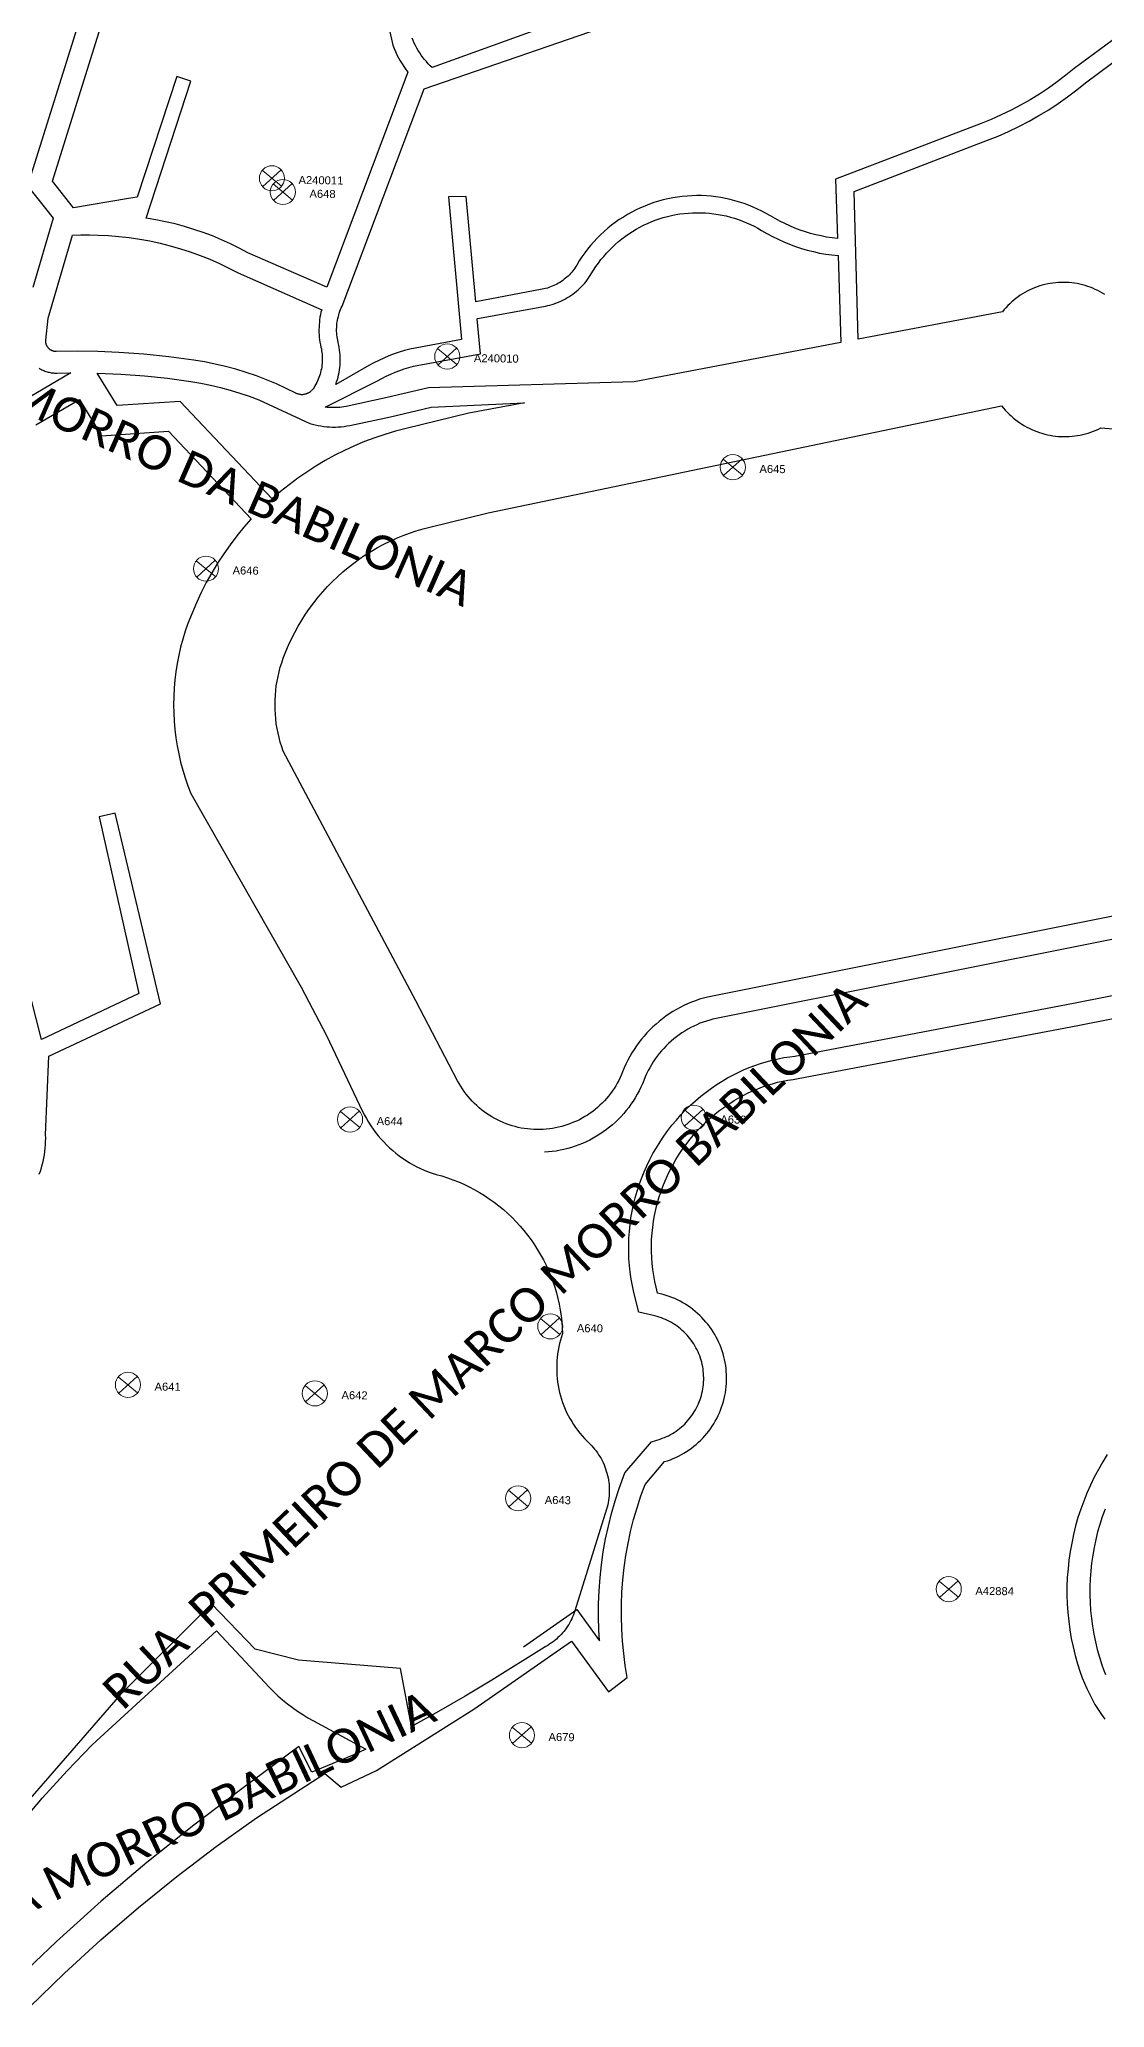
# Model space of a CAD drawing. Header units: millimetres. Extents: x 676447 to 689606, y 7455628 to 7463967.
# Drawn here: x 687557.6 to 687650.9, y 7459641.4 to 7459813.6 of the extents above; entities that cross this region are included whole.
import ezdxf

# ---------------------------------------------------------------- set-up
doc = ezdxf.new("R2010")
doc.units = ezdxf.units.MM
doc.header["$LTSCALE"] = 0.1
doc.header["$MEASUREMENT"] = 0
doc.linetypes.add('PHANTOM2', pattern=[1.25, 0.625, -0.125, 0.125, -0.125, 0.125, -0.125])
doc.layers.add('10.4-Postes', color=1, linetype='Continuous', lineweight=0)
for name, color, linetype in [('LEGENDAS_INFRAESTRUTURAS', 7, 'Continuous'), ('MUB_MEIOFIO', 7, 'Continuous'), ('MUB_QUADRAS', 7, 'Continuous'), ('MUB_SEGMENTO', 7, 'Continuous'), ('NOS_DE_INFRAESTRUTURA', 7, 'Continuous')]:
    doc.layers.add(name, color=color, linetype=linetype)
doc.styles.add('Legend', font='calibri.ttf')
doc.styles.get("Standard").update_dxf_attribs({"font": 'arial.ttf'})

# ---------------------------------------------------------------- blocks, each defined once
blk = doc.blocks.new('PTPT')
at = {"layer": '10.4-Postes', "color": 1, "linetype": 'PHANTOM2'}
for points in [[(-0.0000079, 0.0000104), (0.0000075, -0.000002)], [(0.000007, 0.0000109), (-0.0000074, -0.0000025)]]:
    blk.add_lwpolyline(points, dxfattribs=at)
at = {"layer": '10.4-Postes', "color": 1}
blk.add_circle((-0.0000002, 0.0000042), 0.00000987, dxfattribs=at)

msp = doc.modelspace()

# ---------------------------------------------------------------- linework, layer by layer
at = {"layer": 'MUB_MEIOFIO', "linetype": 'Continuous'}
for points in [[(687670.04, 7459738.54), (687616.55, 7459727.86), (687616.29, 7459727.79), (687616.01, 7459727.7), (687615.72, 7459727.6), (687615.44, 7459727.5), (687615.17, 7459727.38), (687614.9, 7459727.25), (687614.63, 7459727.12), (687614.37, 7459726.98), (687614.11, 7459726.82), (687613.86, 7459726.66), (687613.61, 7459726.49), (687613.37, 7459726.32), (687613.14, 7459726.13), (687612.91, 7459725.94), (687612.69, 7459725.73), (687612.48, 7459725.53), (687612.27, 7459725.31), (687612.07, 7459725.09), (687611.88, 7459724.86), (687611.7, 7459724.62), (687611.52, 7459724.38), (687611.35, 7459724.13), (687611.2, 7459723.88), (687611.05, 7459723.62), (687610.91, 7459723.36), (687610.77, 7459723.09), (687610.65, 7459722.82), (687610.53, 7459722.51), (687610.52, 7459722.51), (687610.41, 7459722.22), (687610.27, 7459721.91), (687610.11, 7459721.6), (687609.95, 7459721.29), (687609.78, 7459720.99), (687609.59, 7459720.7), (687609.4, 7459720.42), (687609.2, 7459720.14), (687608.98, 7459719.87), (687608.76, 7459719.61), (687608.53, 7459719.35), (687608.29, 7459719.1), (687608.04, 7459718.86), (687607.78, 7459718.63), (687607.52, 7459718.41), (687607.25, 7459718.2), (687606.97, 7459718), (687606.68, 7459717.81), (687606.39, 7459717.62), (687606.09, 7459717.45), (687605.79, 7459717.29), (687605.48, 7459717.14), (687605.16, 7459717), (687604.84, 7459716.87), (687604.52, 7459716.75), (687604.19, 7459716.64), (687603.86, 7459716.55), (687603.53, 7459716.46), (687603.19, 7459716.39), (687602.85, 7459716.33), (687602.51, 7459716.28), (687602.17, 7459716.25), (687601.82, 7459716.22)], [(687599.99, 7459672.97), (687604.66, 7459676.23), (687606.65, 7459673.48), (687606.59, 7459674.44), (687606.56, 7459675.58), (687606.56, 7459676.73), (687606.61, 7459677.87), (687606.69, 7459679.01), (687606.81, 7459680.14), (687606.98, 7459681.27), (687607.18, 7459682.4), (687607.42, 7459683.52), (687607.7, 7459684.62), (687608.02, 7459685.72), (687608.37, 7459686.81), (687608.87, 7459688.19), (687611.2, 7459690.89), (687611.95, 7459691.13), (687612.14, 7459691.2), (687612.32, 7459691.27), (687612.5, 7459691.35), (687612.67, 7459691.43), (687612.85, 7459691.52), (687613.02, 7459691.62), (687613.18, 7459691.72), (687613.35, 7459691.83), (687613.5, 7459691.95), (687613.66, 7459692.06), (687613.81, 7459692.19), (687613.96, 7459692.32), (687614.1, 7459692.45), (687614.23, 7459692.59), (687614.36, 7459692.74), (687614.49, 7459692.89), (687614.61, 7459693.04), (687614.73, 7459693.2), (687614.84, 7459693.36), (687614.94, 7459693.52), (687615.04, 7459693.69), (687615.14, 7459693.86), (687615.22, 7459694.04), (687615.3, 7459694.21), (687615.38, 7459694.39), (687615.45, 7459694.58), (687615.51, 7459694.76), (687615.56, 7459694.95), (687615.61, 7459695.14), (687615.65, 7459695.33), (687615.69, 7459695.52), (687615.72, 7459695.71), (687615.74, 7459695.91), (687615.76, 7459696.1), (687615.77, 7459696.3), (687615.77, 7459696.49), (687615.76, 7459696.69), (687615.75, 7459696.88), (687615.73, 7459697.08), (687615.71, 7459697.27), (687615.68, 7459697.46), (687615.64, 7459697.66), (687615.59, 7459697.85), (687615.54, 7459698.03), (687615.48, 7459698.22), (687615.42, 7459698.4), (687615.35, 7459698.59), (687615.27, 7459698.76), (687615.18, 7459698.94), (687615.09, 7459699.11), (687615, 7459699.28), (687614.9, 7459699.45), (687614.79, 7459699.61), (687614.68, 7459699.77), (687614.56, 7459699.93), (687614.44, 7459700.08), (687614.31, 7459700.23), (687614.17, 7459700.37), (687614.03, 7459700.51), (687613.89, 7459700.64), (687613.74, 7459700.77), (687613.59, 7459700.89), (687613.43, 7459701.01), (687613.27, 7459701.12), (687613.11, 7459701.22), (687612.94, 7459701.32), (687612.77, 7459701.42), (687612.6, 7459701.5), (687612.42, 7459701.59), (687612.24, 7459701.66), (687612.06, 7459701.73), (687611.87, 7459701.79), (687611.69, 7459701.85), (687611.5, 7459701.9), (687610.08, 7459702.23), (687609.64, 7459703.96), (687609.52, 7459704.54), (687609.41, 7459705.13), (687609.33, 7459705.72), (687609.26, 7459706.32), (687609.22, 7459706.91), (687609.2, 7459707.51), (687609.2, 7459708.11), (687609.22, 7459708.7), (687609.26, 7459709.3), (687609.32, 7459709.89), (687609.4, 7459710.49), (687609.5, 7459711.07), (687609.63, 7459711.66), (687609.77, 7459712.24), (687609.93, 7459712.81), (687610.12, 7459713.38), (687610.32, 7459713.94), (687610.54, 7459714.5), (687610.78, 7459715.04), (687611.04, 7459715.58), (687611.32, 7459716.11), (687611.62, 7459716.62), (687611.94, 7459717.13), (687612.27, 7459717.63), (687612.62, 7459718.11), (687612.99, 7459718.58), (687613.37, 7459719.04), (687613.77, 7459719.49), (687614.18, 7459719.92), (687614.61, 7459720.33), (687615.05, 7459720.73), (687615.51, 7459721.12), (687615.98, 7459721.49), (687616.46, 7459721.84), (687616.95, 7459722.17), (687617.39, 7459722.45), (687617.84, 7459722.72), (687618.31, 7459722.97), (687618.78, 7459723.21), (687619.26, 7459723.43), (687619.74, 7459723.63), (687620.24, 7459723.82), (687620.74, 7459723.99), (687621.24, 7459724.14), (687621.75, 7459724.28), (687622.27, 7459724.4), (687622.78, 7459724.5), (687623.3, 7459724.58), (687623.73, 7459724.64), (687648.12, 7459729.26), (687680.82, 7459735.73)], [(687650.89, 7459684.99), (687650.65, 7459684.33), (687650.44, 7459683.67), (687650.24, 7459683.01), (687650.08, 7459682.34), (687649.93, 7459681.66), (687649.81, 7459680.97), (687649.71, 7459680.29), (687649.64, 7459679.6), (687649.59, 7459678.91), (687649.56, 7459678.21), (687649.56, 7459677.52), (687649.58, 7459676.83), (687649.63, 7459676.13), (687649.7, 7459675.44), (687649.79, 7459674.76), (687649.91, 7459674.07), (687650.05, 7459673.39), (687650.21, 7459672.72), (687650.4, 7459672.05), (687650.61, 7459671.39), (687650.76, 7459670.97), (687650.93, 7459670.55)]]:
    msp.add_lwpolyline(points, dxfattribs=at)
at = {"layer": 'MUB_QUADRAS', "linetype": 'Continuous'}
for points in [[(687617.56, 7459820.36), (687592, 7459811.1), (687591.83, 7459811.26), (687591.66, 7459811.44), (687591.49, 7459811.62), (687591.34, 7459811.8), (687591.19, 7459811.99), (687591.04, 7459812.19), (687590.91, 7459812.39), (687590.78, 7459812.6), (687590.65, 7459812.81), (687590.54, 7459813.02), (687590.43, 7459813.24), (687590.33, 7459813.46), (687590.24, 7459813.68)], [(687652.61, 7459814.3), (687648.2, 7459811.03), (687647.46, 7459810.43), (687646.71, 7459809.85), (687645.93, 7459809.3), (687645.14, 7459808.78), (687644.33, 7459808.28), (687643.5, 7459807.81), (687642.66, 7459807.37), (687641.8, 7459806.96), (687640.93, 7459806.57), (687640.05, 7459806.22), (687627.3, 7459801.35), (687627.47, 7459796.15), (687627, 7459796.21), (687626.52, 7459796.28), (687626.05, 7459796.37), (687625.58, 7459796.48), (687625.12, 7459796.6), (687624.66, 7459796.74), (687624.2, 7459796.89), (687623.75, 7459797.06), (687623.31, 7459797.25), (687622.87, 7459797.45), (687622.44, 7459797.66), (687622.01, 7459797.89), (687621.6, 7459798.13), (687621.23, 7459798.34), (687620.86, 7459798.54), (687620.48, 7459798.73), (687620.1, 7459798.9), (687619.7, 7459799.06), (687619.31, 7459799.21), (687618.91, 7459799.34), (687618.5, 7459799.46), (687618.09, 7459799.57), (687617.68, 7459799.66), (687617.26, 7459799.73), (687616.84, 7459799.8), (687616.42, 7459799.84), (687616, 7459799.88), (687615.58, 7459799.9), (687615.15, 7459799.9), (687614.73, 7459799.89), (687614.31, 7459799.86), (687613.89, 7459799.82), (687613.47, 7459799.77), (687613.05, 7459799.7), (687612.64, 7459799.62), (687612.22, 7459799.52), (687611.82, 7459799.41), (687611.41, 7459799.29), (687611.01, 7459799.15), (687610.62, 7459798.99), (687610.23, 7459798.83), (687609.85, 7459798.65), (687609.47, 7459798.46), (687609.1, 7459798.25), (687608.74, 7459798.03), (687608.38, 7459797.8), (687608.03, 7459797.56), (687607.7, 7459797.31), (687607.37, 7459797.04), (687607.05, 7459796.76), (687606.74, 7459796.48), (687606.44, 7459796.18), (687606.15, 7459795.87), (687605.87, 7459795.55), (687605.6, 7459795.22), (687605.35, 7459794.89), (687605.1, 7459794.54), (687604.87, 7459794.19), (687604.65, 7459793.83), (687604.57, 7459793.7), (687604.49, 7459793.57), (687604.4, 7459793.45), (687604.31, 7459793.32), (687604.21, 7459793.21), (687604.11, 7459793.09), (687604.01, 7459792.98), (687603.9, 7459792.87), (687603.79, 7459792.77), (687603.67, 7459792.67), (687603.55, 7459792.58), (687603.43, 7459792.48), (687603.31, 7459792.4), (687603.18, 7459792.31), (687603.05, 7459792.23), (687602.92, 7459792.16), (687602.78, 7459792.09), (687602.65, 7459792.03), (687602.51, 7459791.97), (687602.37, 7459791.91), (687602.22, 7459791.86), (687602.08, 7459791.81), (687601.93, 7459791.77), (687601.78, 7459791.74), (687601.63, 7459791.71), (687595.82, 7459790.62), (687594.97, 7459799.83), (687593.42, 7459799.8), (687594.58, 7459787.31), (687590.05, 7459786.48), (687589.58, 7459786.35), (687589.12, 7459786.21), (687588.66, 7459786.05), (687588.21, 7459785.88), (687587.76, 7459785.69), (687587.32, 7459785.49), (687586.89, 7459785.27), (687586.47, 7459785.04), (687583.56, 7459783.39), (687583.63, 7459783.6), (687583.7, 7459783.81), (687583.76, 7459784.02), (687583.81, 7459784.23), (687583.85, 7459784.44), (687583.89, 7459784.66), (687583.91, 7459784.87), (687583.94, 7459785.09), (687583.95, 7459785.31), (687583.96, 7459785.52), (687583.95, 7459785.74), (687583.94, 7459785.96), (687583.93, 7459786.18), (687583.9, 7459786.39), (687583.87, 7459786.61), (687583.83, 7459786.82), (687583.78, 7459787.04), (687583.73, 7459787.25), (687583.7, 7459787.41), (687583.68, 7459787.56), (687583.66, 7459787.72), (687583.65, 7459787.88), (687583.64, 7459788.04), (687583.64, 7459788.21), (687583.65, 7459788.37), (687583.66, 7459788.53), (687583.67, 7459788.69), (687583.69, 7459788.85), (687583.72, 7459789), (687583.75, 7459789.16), (687583.79, 7459789.32), (687583.83, 7459789.47), (687583.87, 7459789.63), (687583.92, 7459789.78), (687583.98, 7459789.93), (687584.04, 7459790.08), (687584.11, 7459790.22), (687591.31, 7459809.25), (687620.21, 7459819.21)], [(687561.82, 7459817.52), (687556.58, 7459800.75), (687558.82, 7459797.93), (687557.04, 7459791.87)], [(687587.97, 7459815.67), (687588.55, 7459813.06), (687588.66, 7459812.78), (687588.78, 7459812.5), (687588.91, 7459812.23), (687589.05, 7459811.96), (687589.2, 7459811.7), (687589.36, 7459811.44), (687589.53, 7459811.19), (687589.7, 7459810.94), (687589.88, 7459810.7), (687582.78, 7459791.89), (687575.88, 7459794.9), (687575.12, 7459795.3), (687574.35, 7459795.68), (687573.57, 7459796.04), (687572.77, 7459796.37), (687571.97, 7459796.67), (687571.15, 7459796.95), (687570.33, 7459797.2), (687569.5, 7459797.42), (687568.66, 7459797.62), (687567.82, 7459797.79), (687566.97, 7459797.93), (687570.89, 7459809.91), (687569.66, 7459810.32), (687566.17, 7459799.76), (687565.43, 7459799.66), (687560.61, 7459798.83), (687558.76, 7459801.16), (687563.69, 7459816.94)], [(687629.29, 7459787.34), (687628.92, 7459800.27), (687640.61, 7459804.74), (687641.54, 7459805.11), (687642.45, 7459805.52), (687643.35, 7459805.95), (687644.24, 7459806.41), (687645.11, 7459806.9), (687645.96, 7459807.42), (687646.8, 7459807.97), (687647.61, 7459808.55), (687648.41, 7459809.15), (687649.18, 7459809.78), (687652.59, 7459812.31), (687655.94, 7459809.69), (687658.12, 7459808.24), (687661.92, 7459813.06), (687663.08, 7459814.56)], [(687595.96, 7459789.14), (687601.91, 7459790.24), (687602.11, 7459790.28), (687602.3, 7459790.33), (687602.5, 7459790.39), (687602.69, 7459790.45), (687602.88, 7459790.51), (687603.07, 7459790.59), (687603.26, 7459790.67), (687603.44, 7459790.75), (687603.62, 7459790.85), (687603.8, 7459790.95), (687603.97, 7459791.05), (687604.14, 7459791.16), (687604.31, 7459791.28), (687604.47, 7459791.4), (687604.63, 7459791.53), (687604.78, 7459791.66), (687604.93, 7459791.8), (687605.08, 7459791.94), (687605.21, 7459792.09), (687605.35, 7459792.25), (687605.48, 7459792.4), (687605.6, 7459792.56), (687605.72, 7459792.73), (687605.83, 7459792.9), (687605.93, 7459793.07), (687606.13, 7459793.39), (687606.33, 7459793.7), (687606.55, 7459794), (687606.77, 7459794.3), (687607.01, 7459794.59), (687607.25, 7459794.87), (687607.51, 7459795.14), (687607.77, 7459795.4), (687608.04, 7459795.65), (687608.32, 7459795.9), (687608.61, 7459796.13), (687608.91, 7459796.35), (687609.21, 7459796.57), (687609.53, 7459796.77), (687609.84, 7459796.96), (687610.17, 7459797.14), (687610.5, 7459797.31), (687610.84, 7459797.47), (687611.18, 7459797.61), (687611.53, 7459797.75), (687611.88, 7459797.87), (687612.23, 7459797.98), (687612.59, 7459798.08), (687612.95, 7459798.16), (687613.32, 7459798.24), (687613.68, 7459798.3), (687614.05, 7459798.34), (687614.42, 7459798.38), (687614.79, 7459798.4), (687615.17, 7459798.41), (687615.54, 7459798.41), (687615.91, 7459798.39), (687616.28, 7459798.36), (687616.65, 7459798.32), (687617.02, 7459798.26), (687617.38, 7459798.2), (687617.74, 7459798.12), (687618.1, 7459798.02), (687618.46, 7459797.92), (687618.81, 7459797.8), (687619.16, 7459797.67), (687619.51, 7459797.53), (687619.85, 7459797.38), (687620.18, 7459797.22), (687620.51, 7459797.04), (687620.83, 7459796.85), (687621.3, 7459796.58), (687621.78, 7459796.32), (687622.27, 7459796.08), (687622.77, 7459795.85), (687623.28, 7459795.65), (687623.79, 7459795.46), (687624.31, 7459795.29), (687624.83, 7459795.13), (687625.36, 7459795), (687625.9, 7459794.88), (687626.44, 7459794.79), (687626.98, 7459794.71), (687627.52, 7459794.65), (687627.77, 7459787.05), (687609.67, 7459783.61), (687591.67, 7459783.09), (687588.07, 7459782.23), (687584.46, 7459781.46), (687584.28, 7459781.43), (687584.1, 7459781.4), (687583.92, 7459781.38), (687583.73, 7459781.37), (687583.55, 7459781.36), (687583.37, 7459781.36), (687583.19, 7459781.36), (687583.01, 7459781.37), (687582.82, 7459781.38), (687582.64, 7459781.41), (687587.22, 7459783.7), (687587.6, 7459783.91), (687587.98, 7459784.1), (687588.37, 7459784.28), (687588.76, 7459784.45), (687589.16, 7459784.6), (687589.56, 7459784.74), (687589.97, 7459784.87), (687590.38, 7459784.98), (687596.23, 7459786.05), (687595.95, 7459789.13), (687595.96, 7459789.14)], [(687582.33, 7459789.91), (687582.27, 7459789.7), (687582.22, 7459789.48), (687582.18, 7459789.27), (687582.15, 7459789.05), (687582.13, 7459788.83), (687582.11, 7459788.61), (687582.1, 7459788.39), (687582.09, 7459788.17), (687582.09, 7459787.95), (687582.1, 7459787.73), (687582.12, 7459787.51), (687582.15, 7459787.29), (687582.18, 7459787.07), (687582.22, 7459786.86), (687582.26, 7459786.64), (687582.3, 7459786.49), (687582.32, 7459786.33), (687582.35, 7459786.17), (687582.36, 7459786.02), (687582.38, 7459785.86), (687582.38, 7459785.7), (687582.38, 7459785.54), (687582.38, 7459785.38), (687582.37, 7459785.22), (687582.35, 7459785.06), (687582.33, 7459784.91), (687582.3, 7459784.75), (687582.27, 7459784.59), (687582.23, 7459784.44), (687582.19, 7459784.29), (687582.14, 7459784.13), (687582.09, 7459783.98), (687582.03, 7459783.84), (687581.96, 7459783.69), (687581.9, 7459783.55), (687581.82, 7459783.41), (687581.74, 7459783.27), (687581.66, 7459783.13), (687581.57, 7459783), (687581.55, 7459782.97), (687581.52, 7459782.93), (687581.5, 7459782.9), (687581.47, 7459782.87), (687581.44, 7459782.84), (687581.42, 7459782.82), (687581.39, 7459782.79), (687581.36, 7459782.76), (687581.32, 7459782.74), (687581.29, 7459782.71), (687581.26, 7459782.69), (687581.22, 7459782.67), (687581.19, 7459782.65), (687581.15, 7459782.63), (687581.12, 7459782.61), (687581.08, 7459782.59), (687581.04, 7459782.58), (687581.01, 7459782.56), (687580.97, 7459782.55), (687580.93, 7459782.54), (687580.89, 7459782.53), (687580.85, 7459782.52), (687580.81, 7459782.51), (687580.77, 7459782.5), (687580.73, 7459782.5), (687580.69, 7459782.49), (687580.65, 7459782.49), (687580.61, 7459782.49), (687580.57, 7459782.49), (687580.53, 7459782.49), (687580.49, 7459782.5), (687580.45, 7459782.5), (687580.41, 7459782.51), (687580.37, 7459782.52), (687580.33, 7459782.52), (687580.29, 7459782.53), (687580.25, 7459782.55), (687580.21, 7459782.56), (687580.18, 7459782.57), (687580.14, 7459782.59), (687580.1, 7459782.6), (687580.07, 7459782.62), (687579.22, 7459783.04), (687578.37, 7459783.43), (687577.5, 7459783.8), (687576.62, 7459784.13), (687575.73, 7459784.44), (687574.83, 7459784.71), (687573.92, 7459784.96), (687573, 7459785.17), (687572.08, 7459785.36), (687571.15, 7459785.51), (687568.96, 7459785.8), (687566.77, 7459786.03), (687564.57, 7459786.18), (687562.75, 7459786.26), (687560.92, 7459786.29), (687559.1, 7459786.27), (687559.07, 7459786.27), (687559.04, 7459786.27), (687559.01, 7459786.27), (687558.98, 7459786.27), (687558.95, 7459786.28), (687558.92, 7459786.28), (687558.89, 7459786.29), (687558.86, 7459786.29), (687558.83, 7459786.3), (687558.8, 7459786.31), (687558.77, 7459786.32), (687558.74, 7459786.33), (687558.71, 7459786.35), (687558.68, 7459786.36), (687558.65, 7459786.37), (687558.63, 7459786.39), (687558.6, 7459786.4), (687558.58, 7459786.42), (687558.55, 7459786.44), (687558.53, 7459786.46), (687558.5, 7459786.48), (687558.48, 7459786.5), (687558.46, 7459786.52), (687558.44, 7459786.54), (687558.41, 7459786.56), (687558.39, 7459786.59), (687558.38, 7459786.61), (687558.36, 7459786.64), (687558.34, 7459786.66), (687558.32, 7459786.69), (687558.31, 7459786.71), (687558.29, 7459786.74), (687558.28, 7459786.77), (687558.27, 7459786.8), (687558.25, 7459786.83), (687558.24, 7459786.85), (687558.23, 7459786.88), (687558.22, 7459786.91), (687558.22, 7459786.94), (687558.21, 7459786.97), (687558.2, 7459787), (687558.2, 7459787.03), (687558.2, 7459787.06), (687558.19, 7459787.1), (687558.19, 7459787.13), (687558.19, 7459787.16), (687558.19, 7459787.19), (687558.19, 7459787.22), (687558.2, 7459787.25), (687558.4, 7459789.17), (687560.52, 7459796.43), (687561.26, 7459796.46), (687562.01, 7459796.47), (687562.76, 7459796.45), (687563.67, 7459796.41), (687564.58, 7459796.34), (687565.49, 7459796.23), (687566.4, 7459796.1), (687567.3, 7459795.94), (687568.19, 7459795.74), (687569.08, 7459795.52), (687569.96, 7459795.26), (687570.83, 7459794.98), (687571.69, 7459794.67), (687572.54, 7459794.33), (687573.38, 7459793.96), (687574.21, 7459793.56), (687575.02, 7459793.14), (687582.33, 7459789.91)], [(687650.87, 7459791.25), (687650.67, 7459791.38), (687650.46, 7459791.49), (687650.25, 7459791.6), (687650.04, 7459791.7), (687649.82, 7459791.8), (687649.6, 7459791.89), (687649.37, 7459791.96), (687649.15, 7459792.04), (687648.92, 7459792.1), (687648.69, 7459792.15), (687648.46, 7459792.2), (687648.22, 7459792.24), (687647.99, 7459792.27), (687647.75, 7459792.29), (687647.52, 7459792.31), (687647.28, 7459792.31), (687647.04, 7459792.31), (687646.8, 7459792.3), (687646.57, 7459792.28), (687646.33, 7459792.25), (687646.1, 7459792.22), (687645.87, 7459792.18), (687645.63, 7459792.12), (687645.4, 7459792.06), (687645.18, 7459792), (687644.95, 7459791.92), (687644.73, 7459791.84), (687644.51, 7459791.75), (687644.3, 7459791.65), (687644.08, 7459791.54), (687643.88, 7459791.43), (687643.67, 7459791.31), (687643.47, 7459791.18), (687643.28, 7459791.05), (687643.09, 7459790.91), (687642.9, 7459790.76), (687642.72, 7459790.6), (687642.55, 7459790.44), (687642.38, 7459790.28), (687642.21, 7459790.1), (687642.06, 7459789.93), (687641.91, 7459789.74), (687629.29, 7459787.34)], [(687557.59, 7459784.81), (687557.67, 7459784.76), (687557.75, 7459784.71), (687557.84, 7459784.67), (687557.93, 7459784.63), (687558.02, 7459784.59), (687558.11, 7459784.56), (687558.2, 7459784.52), (687558.29, 7459784.49), (687558.38, 7459784.47), (687558.47, 7459784.45), (687558.57, 7459784.43), (687558.66, 7459784.41), (687558.76, 7459784.4), (687558.86, 7459784.39), (687558.95, 7459784.38), (687559.05, 7459784.38), (687559.14, 7459784.38), (687560.38, 7459784.4), (687556.18, 7459781.93)], [(687576.82, 7459782.03), (687581.28, 7459779.97), (687581.53, 7459779.9), (687581.77, 7459779.84), (687582.02, 7459779.79), (687582.27, 7459779.75), (687582.52, 7459779.71), (687582.77, 7459779.69), (687583.02, 7459779.67), (687583.28, 7459779.66), (687583.53, 7459779.66), (687583.78, 7459779.67), (687584.04, 7459779.69), (687584.29, 7459779.72), (687584.54, 7459779.76), (687584.79, 7459779.8), (687588.36, 7459780.56), (687591.92, 7459781.4), (687600.08, 7459781.78), (687595.21, 7459780.86), (687589.71, 7459779.54), (687588.79, 7459779.3), (687587.87, 7459779.02), (687586.97, 7459778.72), (687586.08, 7459778.38), (687585.2, 7459778.01), (687584.33, 7459777.61), (687583.48, 7459777.19), (687582.64, 7459776.73), (687581.82, 7459776.24), (687581.02, 7459775.72), (687580.24, 7459775.18), (687579.47, 7459774.61), (687578.73, 7459774.01), (687578.01, 7459773.39), (687569.93, 7459781.9), (687564.42, 7459781.53), (687562.67, 7459784.37), (687564.74, 7459784.28), (687566.81, 7459784.13), (687568.84, 7459783.92), (687570.87, 7459783.65), (687571.74, 7459783.5), (687572.6, 7459783.33), (687573.46, 7459783.12), (687574.32, 7459782.89), (687575.16, 7459782.63), (687575.99, 7459782.35), (687576.82, 7459782.03)], [(687557.31, 7459779.85), (687561.12, 7459782.08), (687563.07, 7459778.9), (687568.91, 7459779.3), (687576.17, 7459771.64), (687575.53, 7459770.9), (687574.91, 7459770.14), (687574.32, 7459769.36), (687573.76, 7459768.56), (687573.22, 7459767.74), (687572.71, 7459766.9), (687572.23, 7459766.05), (687571.78, 7459765.18), (687571.37, 7459764.29), (687570.98, 7459763.39), (687570.62, 7459762.48), (687570.38, 7459761.79), (687570.17, 7459761.1), (687569.98, 7459760.4), (687569.82, 7459759.69), (687569.68, 7459758.98), (687569.57, 7459758.26), (687569.48, 7459757.54), (687569.41, 7459756.82), (687569.38, 7459756.1), (687569.36, 7459755.37), (687569.38, 7459754.65), (687569.41, 7459753.92), (687569.48, 7459753.2), (687569.56, 7459752.48), (687569.68, 7459751.77), (687569.82, 7459751.06), (687569.98, 7459750.35), (687570.17, 7459749.65), (687570.38, 7459748.96), (687570.61, 7459748.27), (687570.87, 7459747.59), (687580.54, 7459730.66), (687582.74, 7459726.42), (687585.91, 7459719.8), (687586.07, 7459719.48), (687586.25, 7459719.16), (687586.43, 7459718.85), (687586.63, 7459718.54), (687586.83, 7459718.24), (687587.05, 7459717.95), (687587.28, 7459717.67), (687587.51, 7459717.39), (687587.76, 7459717.12), (687588.01, 7459716.86), (687588.27, 7459716.61), (687588.55, 7459716.37), (687588.83, 7459716.14), (687589.11, 7459715.92), (687589.41, 7459715.7), (687589.71, 7459715.5), (687590.02, 7459715.31), (687590.33, 7459715.13), (687590.66, 7459714.96), (687590.98, 7459714.8), (687591.31, 7459714.65), (687591.65, 7459714.52), (687591.99, 7459714.4), (687592.34, 7459714.28), (687592.84, 7459714.15), (687593.33, 7459713.99), (687593.81, 7459713.82), (687594.29, 7459713.63), (687594.76, 7459713.42), (687595.23, 7459713.2), (687595.69, 7459712.96), (687596.13, 7459712.7), (687596.57, 7459712.43), (687597, 7459712.15), (687597.42, 7459711.85), (687597.83, 7459711.54), (687598.23, 7459711.21), (687598.61, 7459710.87), (687598.99, 7459710.51), (687599.35, 7459710.14), (687599.7, 7459709.76), (687600.03, 7459709.37), (687600.35, 7459708.97), (687600.66, 7459708.56), (687600.95, 7459708.13), (687601.23, 7459707.7), (687601.49, 7459707.25), (687601.74, 7459706.8), (687601.97, 7459706.34), (687602.18, 7459705.87), (687602.38, 7459705.39), (687602.56, 7459704.91), (687602.73, 7459704.42), (687602.87, 7459703.93), (687603, 7459703.43), (687603.12, 7459702.93), (687603.21, 7459702.42), (687603.29, 7459701.91), (687603.35, 7459701.4), (687603.39, 7459700.89), (687603.42, 7459700.37), (687603.32, 7459700.08), (687603.23, 7459699.78), (687603.15, 7459699.49), (687603.08, 7459699.19), (687603.03, 7459698.88), (687602.98, 7459698.58), (687602.94, 7459698.27), (687602.92, 7459697.96), (687602.9, 7459697.66), (687602.9, 7459697.35), (687602.9, 7459697.04), (687602.92, 7459696.73), (687602.94, 7459696.43), (687602.98, 7459696.12), (687603.03, 7459695.82), (687603.09, 7459695.51), (687603.15, 7459695.21), (687603.23, 7459694.91), (687603.32, 7459694.62), (687603.42, 7459694.33), (687603.53, 7459694.04), (687603.65, 7459693.75), (687603.77, 7459693.47), (687603.91, 7459693.2), (687604.06, 7459692.93), (687604.21, 7459692.66), (687604.38, 7459692.4), (687604.55, 7459692.15), (687604.73, 7459691.9), (687604.92, 7459691.65), (687605.12, 7459691.42), (687605.33, 7459691.19), (687605.54, 7459690.97), (687605.69, 7459690.83), (687605.83, 7459690.69), (687605.96, 7459690.55), (687606.1, 7459690.4), (687606.22, 7459690.25), (687606.35, 7459690.09), (687606.46, 7459689.93), (687606.57, 7459689.76), (687606.68, 7459689.6), (687606.78, 7459689.42), (687606.87, 7459689.25), (687606.96, 7459689.07), (687607.04, 7459688.89), (687607.11, 7459688.7), (687607.18, 7459688.52), (687607.24, 7459688.33), (687607.3, 7459688.14), (687607.35, 7459687.94), (687607.39, 7459687.75), (687607.42, 7459687.55), (687607.45, 7459687.36), (687607.48, 7459687.16), (687607.49, 7459686.96), (687607.5, 7459686.76), (687607.5, 7459686.56), (687607.5, 7459686.37), (687607.49, 7459686.17), (687607.47, 7459685.97), (687607.44, 7459685.77), (687607.41, 7459685.58), (687607.37, 7459685.38), (687607.33, 7459685.19), (687607.27, 7459685), (687604.49, 7459676.11), (687604.43, 7459675.93), (687604.36, 7459675.76), (687604.29, 7459675.59), (687604.21, 7459675.42), (687604.13, 7459675.25), (687604.04, 7459675.08), (687603.95, 7459674.92), (687603.85, 7459674.77), (687603.75, 7459674.61), (687603.64, 7459674.46), (687603.52, 7459674.31), (687603.4, 7459674.17), (687603.28, 7459674.03), (687603.15, 7459673.9), (687603.01, 7459673.77), (687602.87, 7459673.64), (687602.73, 7459673.52), (687602.58, 7459673.41), (687602.43, 7459673.3), (687602.28, 7459673.19), (687602.12, 7459673.09), (687601.96, 7459673), (687601.8, 7459672.91), (687597.21, 7459670.04), (687594.9, 7459668.63), (687592.56, 7459667.29), (687590.19, 7459666), (687589.23, 7459671.07), (687580.29, 7459671.78), (687576.52, 7459672.75), (687572.69, 7459676.72), (687564.68, 7459668.77), (687545.98, 7459647.26)], [(687669.65, 7459740.5), (687616.09, 7459729.8), (687615.74, 7459729.71), (687615.39, 7459729.6), (687615.04, 7459729.48), (687614.7, 7459729.35), (687614.36, 7459729.21), (687614.03, 7459729.05), (687613.7, 7459728.89), (687613.38, 7459728.71), (687613.06, 7459728.53), (687612.75, 7459728.33), (687612.45, 7459728.12), (687612.16, 7459727.9), (687611.87, 7459727.67), (687611.59, 7459727.44), (687611.32, 7459727.19), (687611.06, 7459726.93), (687610.8, 7459726.67), (687610.56, 7459726.39), (687610.32, 7459726.11), (687610.1, 7459725.82), (687609.88, 7459725.53), (687609.68, 7459725.22), (687609.48, 7459724.91), (687609.3, 7459724.59), (687609.13, 7459724.27), (687608.96, 7459723.94), (687608.81, 7459723.6), (687608.67, 7459723.27), (687608.57, 7459723.01), (687608.46, 7459722.76), (687608.33, 7459722.51), (687608.2, 7459722.27), (687608.07, 7459722.03), (687607.92, 7459721.8), (687607.76, 7459721.57), (687607.6, 7459721.35), (687607.43, 7459721.13), (687607.25, 7459720.92), (687607.07, 7459720.72), (687606.88, 7459720.52), (687606.68, 7459720.33), (687606.47, 7459720.15), (687606.26, 7459719.97), (687606.05, 7459719.8), (687605.82, 7459719.64), (687605.59, 7459719.48), (687605.36, 7459719.34), (687605.12, 7459719.2), (687604.88, 7459719.07), (687604.63, 7459718.95), (687604.38, 7459718.84), (687604.12, 7459718.74), (687603.87, 7459718.64), (687603.6, 7459718.56), (687603.34, 7459718.48), (687603.07, 7459718.41), (687602.8, 7459718.35), (687602.53, 7459718.31), (687602.26, 7459718.27), (687601.99, 7459718.24), (687601.71, 7459718.22), (687601.44, 7459718.21), (687601.16, 7459718.21), (687600.89, 7459718.22), (687600.61, 7459718.23), (687600.34, 7459718.26), (687600.06, 7459718.3), (687599.79, 7459718.34), (687599.52, 7459718.4), (687599.26, 7459718.47), (687598.99, 7459718.54), (687598.73, 7459718.62), (687598.47, 7459718.72), (687598.21, 7459718.82), (687597.96, 7459718.93), (687597.71, 7459719.05), (687597.47, 7459719.18), (687597.23, 7459719.31), (687596.99, 7459719.46), (687596.76, 7459719.61), (687596.54, 7459719.77), (687596.32, 7459719.94), (687596.11, 7459720.11), (687595.9, 7459720.3), (687595.7, 7459720.48), (687595.51, 7459720.68), (687595.33, 7459720.88), (687595.15, 7459721.09), (687594.97, 7459721.31), (687594.81, 7459721.53), (687594.65, 7459721.76), (687594.51, 7459721.99), (687594.37, 7459722.23), (687594.23, 7459722.47), (687590.56, 7459729.48), (687578.97, 7459751.3), (687578.83, 7459751.69), (687578.71, 7459752.08), (687578.6, 7459752.49), (687578.51, 7459752.89), (687578.43, 7459753.3), (687578.36, 7459753.71), (687578.31, 7459754.12), (687578.28, 7459754.53), (687578.25, 7459754.95), (687578.25, 7459755.36), (687578.25, 7459755.78), (687578.28, 7459756.19), (687578.31, 7459756.61), (687578.36, 7459757.02), (687578.43, 7459757.43), (687578.51, 7459757.83), (687578.6, 7459758.24), (687578.71, 7459758.64), (687578.83, 7459759.04), (687578.97, 7459759.43), (687579.19, 7459760.01), (687579.43, 7459760.58), (687579.69, 7459761.14), (687579.97, 7459761.69), (687580.27, 7459762.23), (687580.58, 7459762.76), (687580.92, 7459763.28), (687581.27, 7459763.79), (687581.64, 7459764.29), (687582.02, 7459764.77), (687582.42, 7459765.24), (687582.84, 7459765.7), (687583.27, 7459766.14), (687583.72, 7459766.57), (687584.18, 7459766.98), (687584.65, 7459767.38), (687585.14, 7459767.76), (687585.64, 7459768.12), (687586.15, 7459768.47), (687586.68, 7459768.8), (687587.21, 7459769.11), (687587.76, 7459769.4), (687588.31, 7459769.67), (687588.88, 7459769.93), (687589.45, 7459770.16), (687590.03, 7459770.38), (687590.61, 7459770.57), (687591.21, 7459770.75), (687591.8, 7459770.91), (687596.91, 7459772.15), (687641.84, 7459781.51), (687641.99, 7459781.32), (687642.15, 7459781.14), (687642.32, 7459780.96), (687642.49, 7459780.79), (687642.66, 7459780.63), (687642.84, 7459780.47), (687643.03, 7459780.32), (687643.22, 7459780.17), (687643.42, 7459780.03), (687643.62, 7459779.9), (687643.83, 7459779.77), (687644.04, 7459779.66), (687644.25, 7459779.55), (687644.47, 7459779.44), (687644.69, 7459779.35), (687644.92, 7459779.26), (687645.14, 7459779.18), (687645.37, 7459779.11), (687645.61, 7459779.04), (687645.84, 7459778.99), (687646.08, 7459778.94), (687646.32, 7459778.9), (687646.56, 7459778.87), (687646.8, 7459778.84), (687647.04, 7459778.83), (687647.28, 7459778.82), (687647.52, 7459778.82), (687647.76, 7459778.83), (687648, 7459778.85), (687648.24, 7459778.88), (687648.48, 7459778.91), (687648.72, 7459778.96), (687648.95, 7459779.01), (687649.19, 7459779.07), (687649.42, 7459779.13), (687649.65, 7459779.21), (687649.87, 7459779.29), (687650.1, 7459779.38), (687650.32, 7459779.48), (687650.53, 7459779.59), (687668.73, 7459778.12)], [(687557.6, 7459714.3), (687557.71, 7459714.57), (687557.8, 7459714.85), (687557.88, 7459715.13), (687557.95, 7459715.42), (687558.01, 7459715.71), (687558.07, 7459716), (687558.11, 7459716.29), (687558.14, 7459716.58), (687558.16, 7459716.87), (687558.17, 7459717.16), (687558.18, 7459717.46), (687558.17, 7459717.75), (687558.46, 7459724.63), (687568.23, 7459729.19), (687564.25, 7459745.89), (687562.86, 7459745.55), (687566.33, 7459730.1), (687557.82, 7459726.08), (687555.68, 7459734.44)], [(687556.73, 7459641.4), (687559.83, 7459644.42), (687563.01, 7459647.34), (687566.29, 7459650.16), (687569.65, 7459652.88), (687573.1, 7459655.49), (687576.62, 7459657.99), (687582.62, 7459661.89), (687584.03, 7459660.68), (687587.14, 7459662.15), (687595.65, 7459667.5), (687604.19, 7459673.46), (687607.42, 7459669.01), (687609.08, 7459670.27), (687608.9, 7459671.33), (687608.76, 7459672.39), (687608.66, 7459673.46), (687608.59, 7459674.53), (687608.56, 7459675.61), (687608.56, 7459676.68), (687608.6, 7459677.75), (687608.68, 7459678.82), (687608.8, 7459679.89), (687608.95, 7459680.95), (687609.14, 7459682.01), (687609.37, 7459683.06), (687609.63, 7459684.1), (687609.93, 7459685.13), (687610.26, 7459686.16), (687610.63, 7459687.16), (687612.34, 7459689.16), (687612.6, 7459689.24), (687612.85, 7459689.33), (687613.09, 7459689.42), (687613.33, 7459689.53), (687613.57, 7459689.65), (687613.81, 7459689.77), (687614.04, 7459689.9), (687614.26, 7459690.04), (687614.48, 7459690.19), (687614.7, 7459690.34), (687614.91, 7459690.5), (687615.11, 7459690.67), (687615.31, 7459690.85), (687615.5, 7459691.03), (687615.69, 7459691.22), (687615.87, 7459691.41), (687616.04, 7459691.62), (687616.2, 7459691.82), (687616.36, 7459692.04), (687616.51, 7459692.25), (687616.65, 7459692.48), (687616.78, 7459692.71), (687616.91, 7459692.94), (687617.03, 7459693.18), (687617.14, 7459693.42), (687617.24, 7459693.66), (687617.33, 7459693.91), (687617.42, 7459694.16), (687617.49, 7459694.42), (687617.56, 7459694.67), (687617.61, 7459694.93), (687617.66, 7459695.19), (687617.7, 7459695.45), (687617.73, 7459695.72), (687617.75, 7459695.98), (687617.76, 7459696.24), (687617.77, 7459696.51), (687617.76, 7459696.77), (687617.74, 7459697.04), (687617.72, 7459697.3), (687617.69, 7459697.56), (687617.64, 7459697.83), (687617.59, 7459698.08), (687617.53, 7459698.34), (687617.46, 7459698.6), (687617.38, 7459698.85), (687617.29, 7459699.1), (687617.2, 7459699.35), (687617.09, 7459699.59), (687616.98, 7459699.83), (687616.86, 7459700.06), (687616.73, 7459700.29), (687616.59, 7459700.52), (687616.44, 7459700.74), (687616.29, 7459700.96), (687616.13, 7459701.17), (687615.96, 7459701.37), (687615.79, 7459701.57), (687615.61, 7459701.77), (687615.42, 7459701.95), (687615.22, 7459702.13), (687615.02, 7459702.3), (687614.82, 7459702.47), (687614.6, 7459702.63), (687614.39, 7459702.78), (687614.16, 7459702.92), (687613.94, 7459703.06), (687613.7, 7459703.19), (687613.47, 7459703.31), (687613.23, 7459703.42), (687612.98, 7459703.52), (687612.74, 7459703.61), (687612.48, 7459703.7), (687612.23, 7459703.78), (687611.98, 7459703.84), (687611.72, 7459703.9), (687611.72, 7459703.9), (687611.59, 7459704.41), (687611.48, 7459704.93), (687611.39, 7459705.45), (687611.31, 7459705.97), (687611.26, 7459706.5), (687611.22, 7459707.02), (687611.2, 7459707.55), (687611.2, 7459708.08), (687611.21, 7459708.6), (687611.25, 7459709.13), (687611.3, 7459709.65), (687611.38, 7459710.18), (687611.47, 7459710.7), (687611.58, 7459711.21), (687611.7, 7459711.72), (687611.85, 7459712.23), (687612.01, 7459712.73), (687612.19, 7459713.23), (687612.39, 7459713.72), (687612.6, 7459714.2), (687612.83, 7459714.67), (687613.08, 7459715.14), (687613.34, 7459715.6), (687613.62, 7459716.05), (687613.91, 7459716.48), (687614.22, 7459716.91), (687614.54, 7459717.33), (687614.88, 7459717.73), (687615.23, 7459718.12), (687615.6, 7459718.51), (687615.98, 7459718.87), (687616.37, 7459719.23), (687616.77, 7459719.57), (687617.19, 7459719.89), (687617.61, 7459720.2), (687618.05, 7459720.5), (687618.44, 7459720.75), (687618.83, 7459720.98), (687619.23, 7459721.2), (687619.65, 7459721.41), (687620.06, 7459721.6), (687620.49, 7459721.78), (687620.92, 7459721.94), (687621.35, 7459722.09), (687621.79, 7459722.22), (687622.23, 7459722.34), (687622.68, 7459722.44), (687623.13, 7459722.53), (687623.59, 7459722.6), (687624.04, 7459722.66), (687648.5, 7459727.3), (687681.22, 7459733.77)], [(687651.09, 7459689.78), (687650.69, 7459689.13), (687650.31, 7459688.47), (687649.95, 7459687.79), (687649.62, 7459687.11), (687649.31, 7459686.41), (687649.02, 7459685.7), (687648.76, 7459684.99), (687648.52, 7459684.26), (687648.31, 7459683.53), (687648.13, 7459682.79), (687647.97, 7459682.04), (687647.83, 7459681.29), (687647.73, 7459680.53), (687647.65, 7459679.78), (687647.59, 7459679.02), (687647.56, 7459678.25), (687647.56, 7459677.49), (687647.58, 7459676.73), (687647.64, 7459675.97), (687647.71, 7459675.21), (687647.81, 7459674.45), (687647.94, 7459673.7), (687648.1, 7459672.95), (687648.28, 7459672.21), (687648.49, 7459671.48), (687648.72, 7459670.75), (687648.89, 7459670.26), (687649.08, 7459669.78), (687649.29, 7459669.3), (687649.52, 7459668.84), (687649.76, 7459668.37), (687650.01, 7459667.92), (687650.28, 7459667.48), (687650.57, 7459667.05), (687650.87, 7459666.62)], [(687555.85, 7459657.33), (687557.9, 7459659.75), (687560.04, 7459662.1), (687562.25, 7459664.38), (687573.12, 7459674.35), (687577.35, 7459669.83), (687577.72, 7459669.43), (687578.1, 7459669.05), (687578.5, 7459668.68), (687578.91, 7459668.32), (687579.34, 7459667.98), (687579.77, 7459667.65), (687580.21, 7459667.34), (687580.67, 7459667.04), (687581.13, 7459666.76), (687581.61, 7459666.49), (687586.19, 7459664.01), (687585.14, 7459663.52), (687581.48, 7459662), (687580.33, 7459664.24), (687575.33, 7459660.53), (687571.13, 7459657.37), (687567.03, 7459654.1), (687563.02, 7459650.7), (687559.12, 7459647.19), (687555.32, 7459643.56)]]:
    msp.add_lwpolyline(points, dxfattribs=at)

# ---------------------------------------------------------------- block references
at = {"layer": 'NOS_DE_INFRAESTRUTURA', "color": 1}
for p, xscale, yscale, zscale, rotation in [((687577.99, 7459800.95), 111319.4907932735, 111319.4907932735, 111319.4907932735, 359.2861085230531), ((687578.95, 7459799.75), 111319.4907932736, 111319.4907932736, 111319.4907932736, 359.2861044898322), ((687593.34, 7459785.36), 111319.4907932736, 111319.4907932736, 111319.4907932736, 359.2860452790664), ((687618.33, 7459775.68), 111319.4907932736, 111319.4907932736, 111319.4907932736, 359.2859471878436), ((687572.22, 7459766.8), 111319.4907932736, 111319.4907932736, 111319.4907932736, 359.2861197830607), ((687584.83, 7459718.62), 111319.4907932735, 111319.4907932735, 111319.4907932735, 359.2860567535794), ((687614.91, 7459718.78), 111319.4907932736, 111319.4907932736, 111319.4907932736, 359.2859423965157), ((687602.35, 7459700.52), 111319.4907932735, 111319.4907932735, 111319.4907932735, 359.2859844530731), ((687565.39, 7459695.41), 111319.4907932736, 111319.4907932736, 111319.4907932736, 359.2861234298909), ((687581.75, 7459694.66), 111319.4907932735, 111319.4907932735, 111319.4907932735, 359.2860609424284), ((687599.54, 7459685.48), 111319.4907932735, 111319.4907932735, 111319.4907932735, 359.2859904371113), ((687637.23, 7459677.54), 111319.4907932736, 111319.4907932736, 111319.4907932736, 359.2858445840684), ((687599.87, 7459664.76), 111319.4907932736, 111319.4907932736, 111319.4907932736, 359.2859826698522)]:
    msp.add_blockref('PTPT', p, dxfattribs=dict(at, xscale=xscale, yscale=yscale, zscale=zscale, rotation=rotation))

# ---------------------------------------------------------------- texts
at = {"layer": 'LEGENDAS_INFRAESTRUTURAS', "color": 1}
for s, rotation, p in [('A240011', 359.2861, (687580.3, 7459800.92)), ('A648', 359.2861, (687581.26, 7459799.72)), ('A240010', 359.286, (687595.65, 7459785.34)), ('A645', 359.2859, (687620.64, 7459775.65)), ('A646', 359.2861, (687574.53, 7459766.77)), ('A639', 359.2859, (687617.22, 7459718.75)), ('A644', 359.286, (687587.14, 7459718.6)), ('A640', 359.286, (687604.66, 7459700.49)), ('A641', 359.2861, (687567.7, 7459695.38)), ('A642', 359.2861, (687584.06, 7459694.63)), ('A643', 359.286, (687601.85, 7459685.46)), ('A42884', 359.2858, (687639.54, 7459677.51)), ('A679', 359.286, (687602.18, 7459664.73))]:
    msp.add_text(s, height=0.7, rotation=rotation, dxfattribs=at).set_placement(p)
at = {"layer": 'MUB_SEGMENTO', "color": 253, "style": 'Legend'}
for s, rotation, p in [('RUA  BOA VISTA MORRO DA BABILONIA', 336.2029, (687525.48, 7459794.43)), ('RUA  PRIMEIRO DE MARCO MORRO BABILONIA', 43.4245, (687564.93, 7459667.31)), ('RUA  VERA MORRO BABILONIA', 25.272, (687539.34, 7459641.43))]:
    msp.add_text(s, height=3, rotation=rotation, dxfattribs=at).set_placement(p)

doc.saveas('drawing.dxf')
